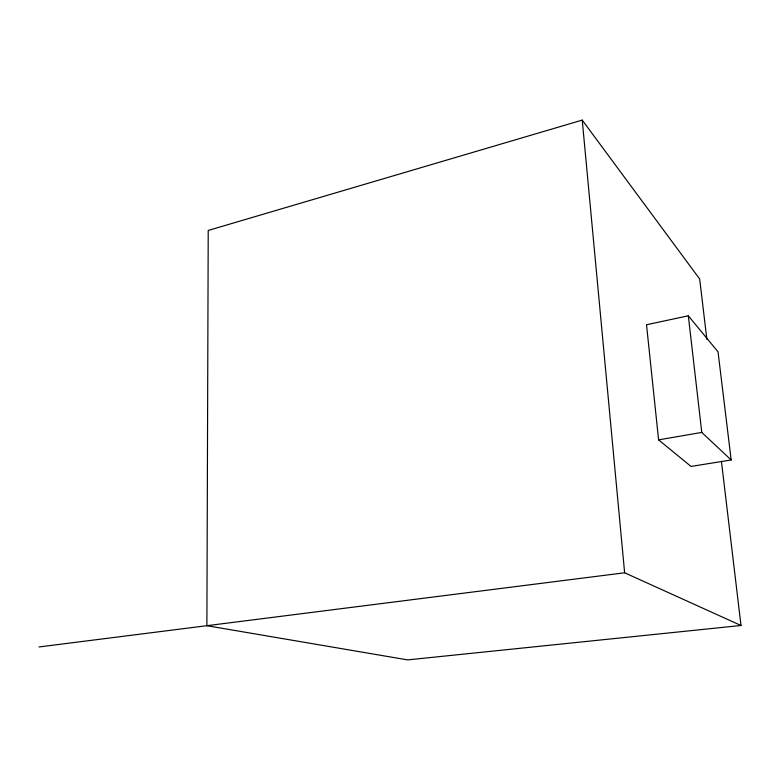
<?xml version="1.0" encoding="UTF-8"?>
<svg xmlns="http://www.w3.org/2000/svg" width="780" height="780" viewBox="0 0 780 780"><rect width="100%" height="100%" fill="white"/><g stroke="black" fill="none" stroke-linecap="round" stroke-linejoin="round"><path stroke-width="1.17" d="M706.875 339.368L699.679 279.016L582.231 120.101L208.221 230.451L206.885 625.697L407.648 659.899L741 625.492L721.422 461.302M688.321 315.783L646.523 324.753L658.593 439.871L691.031 466.44L731.172 459.966L718.029 351.848L688.321 315.783L701.776 432.412L731.172 459.966M658.593 439.871L701.776 432.412M39 646.961L624.634 572.783L741 625.492M582.231 120.101L624.634 572.783"/></g></svg>
